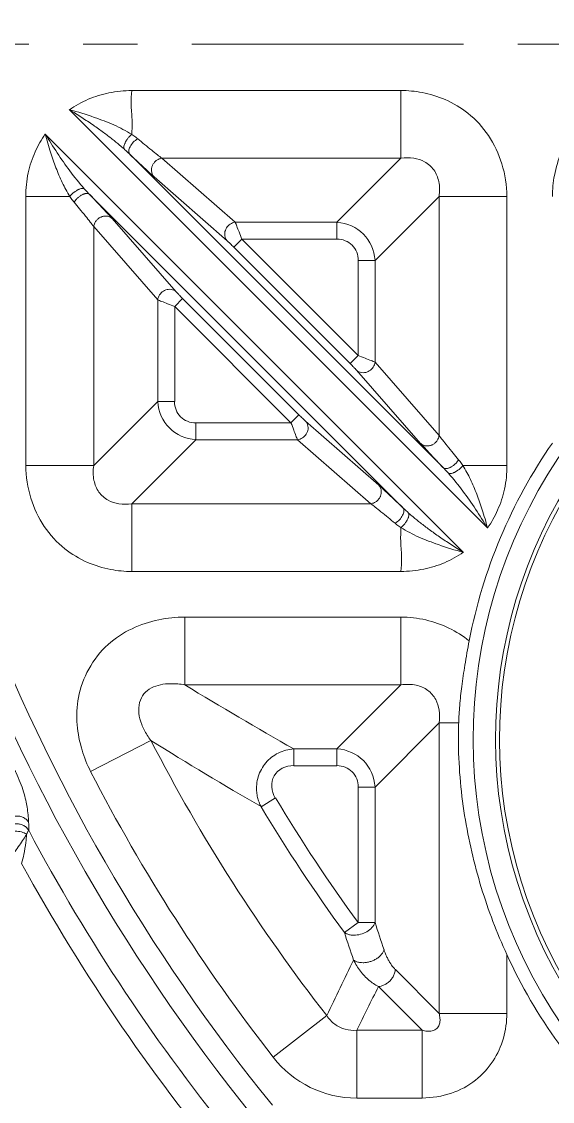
# Model space of a CAD drawing. Header units: millimetres. Extents: x 2432 to 4206, y 1282 to 1824.
# Drawn here: x 2733.18 to 2756.99, y 1514.05 to 1562.48 of the extents above; entities that cross this region are included whole.
import ezdxf

# ---------------------------------------------------------------- set-up
doc = ezdxf.new("R2010")
doc.units = ezdxf.units.MM
doc.linetypes.add('CENTER', pattern=[0.6, 0.375, -0.075, 0.075, -0.075])
doc.layers.add('core', color=7, linetype='Continuous', lineweight=20)

msp = doc.modelspace()

# ---------------------------------------------------------------- linework, layer by layer
at = {"layer": 'core', "color": 1, "linetype": 'CENTER', "ltscale": 32.512}
msp.add_line((2643.277, 1561.459), (2963.277, 1561.459), dxfattribs=at)
at = {"layer": 'core'}
for p, q in [((2750.193, 1559.387), (2738.121, 1559.387)), ((2750.193, 1559.387), (2750.193, 1556.346)), ((2754.072, 1539.771), (2735.316, 1558.528)), ((2734.242, 1557.429), (2752.999, 1538.672)), ((2752.085, 1542.473), (2738.03, 1556.528)), ((2739.473, 1556.346), (2742.758, 1553.474)), ((2739.473, 1556.346), (2750.193, 1556.346)), ((2747.32, 1553.474), (2750.193, 1556.346)), ((2742.403, 1552.643), (2739.118, 1555.516)), ((2736.23, 1554.727), (2750.284, 1540.672)), ((2733.37, 1554.636), (2733.37, 1542.564)), ((2733.37, 1554.636), (2735.339, 1554.636)), ((2751.904, 1554.636), (2749.031, 1551.763)), ((2751.904, 1554.636), (2751.904, 1543.915)), ((2754.945, 1554.636), (2751.904, 1554.636)), ((2754.945, 1542.564), (2754.945, 1554.636)), ((2736.411, 1542.564), (2736.411, 1553.285)), ((2739.284, 1550), (2736.411, 1553.285)), ((2737.241, 1553.64), (2740.114, 1550.355)), ((2747.32, 1553.474), (2742.758, 1553.474)), ((2747.32, 1552.713), (2747.32, 1553.474)), ((2743.053, 1552.713), (2742.698, 1552.358)), ((2743.053, 1552.713), (2748.271, 1547.495)), ((2743.053, 1552.713), (2747.32, 1552.713)), ((2742.698, 1552.358), (2747.916, 1547.14)), ((2748.271, 1551.763), (2748.271, 1547.495)), ((2748.281, 1551.763), (2749.031, 1551.763)), ((2749.031, 1547.2), (2749.031, 1551.763)), ((2739.284, 1550), (2739.284, 1545.437)), ((2740.044, 1549.704), (2740.399, 1550.06)), ((2745.617, 1544.842), (2740.399, 1550.06)), ((2740.044, 1545.437), (2740.044, 1549.704)), ((2745.262, 1544.487), (2740.044, 1549.704)), ((2748.271, 1547.495), (2747.916, 1547.14)), ((2749.031, 1547.2), (2751.904, 1543.915)), ((2751.074, 1543.56), (2748.201, 1546.845)), ((2736.411, 1542.564), (2739.284, 1545.437)), ((2740.034, 1545.437), (2739.284, 1545.437)), ((2740.994, 1544.487), (2740.994, 1543.726)), ((2745.262, 1544.487), (2740.994, 1544.487)), ((2745.262, 1544.487), (2745.617, 1544.842)), ((2745.912, 1544.557), (2749.197, 1541.684)), ((2740.994, 1543.726), (2738.121, 1540.853)), ((2740.994, 1543.726), (2745.557, 1543.726)), ((2748.842, 1540.853), (2745.557, 1543.726)), ((2733.37, 1542.564), (2736.411, 1542.564)), ((2754.945, 1542.564), (2752.976, 1542.564)), ((2738.121, 1537.813), (2738.121, 1540.853)), ((2748.842, 1540.853), (2738.121, 1540.853)), ((2738.121, 1537.813), (2750.193, 1537.813)), ((2740.497, 1532.729), (2740.497, 1535.77)), ((2750.193, 1535.77), (2740.497, 1535.77)), ((2750.193, 1532.729), (2750.193, 1535.77)), ((2740.498, 1532.729), (2750.193, 1532.729)), ((2747.32, 1529.856), (2750.193, 1532.729)), ((2751.904, 1531.019), (2749.031, 1528.146)), ((2751.904, 1531.019), (2751.904, 1517.996)), ((2751.904, 1531.019), (2752.783, 1531.019)), ((2736.275, 1528.841), (2738.977, 1530.235)), ((2745.385, 1529.11), (2745.385, 1529.856)), ((2747.32, 1529.856), (2745.385, 1529.856)), ((2747.32, 1529.096), (2747.32, 1529.856)), ((2745.385, 1529.096), (2747.32, 1529.096)), ((2748.271, 1528.146), (2748.271, 1522.069)), ((2748.281, 1528.146), (2749.031, 1528.146)), ((2749.031, 1522.069), (2749.031, 1528.146)), ((2744.57, 1527.657), (2743.918, 1527.265)), ((2748.271, 1522.069), (2747.656, 1521.621)), ((2754.945, 1517.996), (2754.945, 1520.632)), ((2749.942, 1519.958), (2751.904, 1517.996)), ((2751.144, 1517.236), (2749.182, 1519.198)), ((2746.865, 1517.896), (2744.465, 1516.027)), ((2754.945, 1517.996), (2751.904, 1517.996)), ((2748.215, 1517.236), (2748.215, 1514.195)), ((2751.144, 1517.236), (2748.215, 1517.236)), ((2751.144, 1517.236), (2751.144, 1514.195)), ((2748.215, 1514.195), (2751.144, 1514.195))]:
    msp.add_line(p, q, dxfattribs=at)
for points in [[(2738.038, 1556.52), (2738.66, 1555.931), (2739.11, 1555.521)], [(2737.236, 1553.648), (2736.825, 1554.098), (2736.237, 1554.719)], [(2751.079, 1543.552), (2751.489, 1543.102), (2752.077, 1542.48)], [(2750.277, 1540.68), (2749.655, 1541.268), (2749.205, 1541.679)]]:
    msp.add_lwpolyline(points, dxfattribs=at)
for centre, radius, start, end in [((2809.281, 1566.489), 84.503, 182.75328, 221.40986), ((2809.281, 1566.489), 83.513, 182.75328, 219.05351), ((2747.239, 1551.682), 1.793, 2.5932, 87.407), ((2776.116, 1530.309), 22.684, 65, 270), ((2776.116, 1530.309), 21.679, 65, 270), ((2776.116, 1530.309), 21.5, 65, 270), ((2741.075, 1545.518), 1.793, 182.5937, 267.407), ((2776.116, 1530.309), 23.279, 145.2589, 169.1192), ((2832.661, 1683.93), 177.076, 238.63583, 240.47035), ((2809.281, 1566.489), 79.102, 207.27922, 217.90225), ((2833.396, 1681.766), 178.54, 238.07307, 239.92312), ((2747.239, 1528.064), 1.793, 2.5932, 87.4071), ((2809.281, 1566.489), 82.142, 207.2792, 217.90539), ((2809.281, 1566.489), 75.468, 210.96749, 216.05745), ((2809.281, 1566.489), 76.229, 210.96751, 216.05744), ((2727.973, 1526.346), 5.525, 358.5527, 2.2759), ((2809.281, 1566.489), 85.826, 207.99191, 219.28428), ((2809.281, 1566.489), 86.815, 208.76351, 220.11081), ((2900.691, 1571.43), 159.49, 198.02867, 198.49211), ((2899.17, 1571.427), 159.49, 198.19691, 198.66458), ((3073.079, 1361.963), 361.567, 154.01361, 154.45184), ((2776.116, 1530.309), 23.279, 204.5647, 227.3183), ((2803.251, 1566.489), 100.659, 209.19379, 231.15706), ((2803.251, 1566.489), 102.331, 208.93165, 231.31336), ((2803.251, 1566.489), 102.106, 208.92854, 231.29263), ((2803.251, 1566.489), 101.607, 209.11833, 231.2463), ((2803.251, 1566.489), 101.159, 209.25993, 231.20428), ((2748.207, 1518.931), 4.736, 217.8686, 270.0456)]:
    msp.add_arc(centre, radius, start, end, dxfattribs=at)
for points, knots in [([(2735.324, 1558.523), (2735.589, 1558.707), (2736.158, 1559.024), (2737.11, 1559.316), (2737.778, 1559.382), (2738.121, 1559.387)], [0, 0, 0, 0, 0.325827, 0.65341, 1, 1, 1, 1]), ([(2738.121, 1559.387), (2738.098, 1559.184), (2738.073, 1558.747), (2738.146, 1558.092), (2738.133, 1557.64), (2738.121, 1557.419)], [0, 0, 0, 0, 0.312038, 0.663086, 1, 1, 1, 1]), ([(2750.193, 1559.387), (2750.51, 1559.387), (2751.191, 1559.318), (2752.23, 1559.009), (2753.282, 1558.378), (2754.188, 1557.393), (2754.791, 1556.094), (2754.945, 1555.129), (2754.945, 1554.636)], [0, 0, 0, 0, 0.1272, 0.273045, 0.432101, 0.614253, 0.801969, 1, 1, 1, 1]), ([(2756.987, 1554.636), (2756.987, 1554.953), (2757.057, 1555.633), (2757.366, 1556.672), (2757.997, 1557.725), (2758.982, 1558.631), (2760.281, 1559.234), (2761.246, 1559.387), (2761.739, 1559.387)], [0, 0, 0, 0, 0.1272, 0.273045, 0.432101, 0.614253, 0.801969, 1, 1, 1, 1]), ([(2737.775, 1556.765), (2737.709, 1556.824), (2737.534, 1556.976), (2737.228, 1557.225), (2736.836, 1557.523), (2736.38, 1557.845), (2735.869, 1558.183), (2735.509, 1558.409), (2735.324, 1558.523)], [0, 0, 0, 0, 0.087621, 0.229972, 0.392317, 0.576884, 0.784337, 1, 1, 1, 1]), ([(2735.324, 1558.523), (2735.703, 1558.434), (2736.37, 1558.211), (2737.314, 1557.865), (2737.861, 1557.576), (2738.121, 1557.419)], [0, 0, 0, 0, 0.387187, 0.698045, 1, 1, 1, 1]), ([(2733.37, 1554.636), (2733.368, 1554.989), (2733.426, 1555.68), (2733.752, 1556.623), (2734.06, 1557.188), (2734.237, 1557.437)], [0, 0, 0, 0, 0.355591, 0.692267, 1, 1, 1, 1]), ([(2735.339, 1554.636), (2735.217, 1554.837), (2734.988, 1555.256), (2734.71, 1555.922), (2734.461, 1556.652), (2734.306, 1557.16), (2734.237, 1557.437)], [0, 0, 0, 0, 0.233336, 0.472949, 0.716416, 1, 1, 1, 1]), ([(2735.992, 1554.982), (2735.762, 1555.238), (2735.343, 1555.764), (2734.764, 1556.585), (2734.416, 1557.145), (2734.242, 1557.429)], [0, 0, 0, 0, 0.342933, 0.668908, 1, 1, 1, 1]), ([(2738.121, 1557.419), (2738.081, 1557.387), (2738.028, 1557.338), (2737.967, 1557.269), (2737.929, 1557.22), (2737.9, 1557.18), (2737.88, 1557.149), (2737.866, 1557.126), (2737.852, 1557.103), (2737.835, 1557.072), (2737.816, 1557.032), (2737.795, 1556.983), (2737.774, 1556.919), (2737.761, 1556.846), (2737.766, 1556.788), (2737.775, 1556.765)], [0, 0, 0, 0, 0.196807, 0.279962, 0.359939, 0.43544, 0.471226, 0.505598, 0.539514, 0.573882, 0.643363, 0.712677, 0.780244, 0.9035, 1, 1, 1, 1]), ([(2738.385, 1557.221), (2738.313, 1557.18), (2738.181, 1557.073), (2738.043, 1556.881), (2737.972, 1556.691), (2737.998, 1556.564), (2738.03, 1556.528)], [0, 0, 0, 0, 0.293762, 0.588935, 0.828753, 1, 1, 1, 1]), ([(2738.121, 1557.419), (2738.153, 1557.397), (2738.214, 1557.354), (2738.302, 1557.288), (2738.358, 1557.243), (2738.385, 1557.221)], [0, 0, 0, 0, 0.347916, 0.681489, 1, 1, 1, 1]), ([(2738.385, 1557.221), (2738.489, 1557.136), (2738.699, 1556.963), (2738.995, 1556.721), (2739.254, 1556.515), (2739.407, 1556.396), (2739.473, 1556.346)], [0, 0, 0, 0, 0.288308, 0.585367, 0.821974, 1, 1, 1, 1]), ([(2738.03, 1556.528), (2737.994, 1556.563), (2737.91, 1556.643), (2737.824, 1556.721), (2737.775, 1556.765)], [0, 0, 0, 0, 0.436621, 1, 1, 1, 1]), ([(2738.03, 1556.528), (2738.182, 1556.382), (2738.455, 1556.123), (2738.817, 1555.786), (2739.028, 1555.595), (2739.118, 1555.516)], [0, 0, 0, 0, 0.425616, 0.758498, 1, 1, 1, 1]), ([(2739.005, 1555.871), (2739.006, 1555.883), (2739.011, 1555.914), (2739.023, 1555.962), (2739.043, 1556.017), (2739.069, 1556.069), (2739.114, 1556.14), (2739.19, 1556.225), (2739.314, 1556.308), (2739.416, 1556.34), (2739.473, 1556.346)], [0, 0, 0, 0, 0.04782, 0.131309, 0.210553, 0.290447, 0.376024, 0.562131, 0.76253, 1, 1, 1, 1]), ([(2751.904, 1554.636), (2751.935, 1554.856), (2751.936, 1555.276), (2751.71, 1555.845), (2751.285, 1556.217), (2750.753, 1556.381), (2750.384, 1556.374), (2750.193, 1556.346)], [0, 0, 0, 0, 0.231745, 0.429375, 0.620648, 0.799306, 1, 1, 1, 1]), ([(2739.118, 1555.516), (2739.081, 1555.554), (2739.028, 1555.638), (2739, 1555.765), (2739.001, 1555.841), (2739.005, 1555.871)], [0, 0, 0, 0, 0.41078, 0.758185, 1, 1, 1, 1]), ([(2735.339, 1554.636), (2735.358, 1554.66), (2735.406, 1554.715), (2735.488, 1554.792), (2735.569, 1554.852), (2735.632, 1554.892), (2735.677, 1554.918), (2735.721, 1554.94), (2735.78, 1554.965), (2735.853, 1554.987), (2735.93, 1554.996), (2735.976, 1554.988), (2735.992, 1554.982)], [0, 0, 0, 0, 0.119506, 0.282781, 0.437416, 0.50834, 0.573973, 0.637279, 0.70078, 0.823366, 0.931843, 1, 1, 1, 1]), ([(2735.536, 1554.372), (2735.564, 1554.421), (2735.627, 1554.506), (2735.733, 1554.609), (2735.823, 1554.674), (2735.892, 1554.712), (2735.94, 1554.734), (2735.986, 1554.751), (2736.048, 1554.767), (2736.124, 1554.774), (2736.192, 1554.756), (2736.223, 1554.733), (2736.23, 1554.727)], [0, 0, 0, 0, 0.198285, 0.367555, 0.519436, 0.586045, 0.645883, 0.702663, 0.759408, 0.868419, 0.967421, 1, 1, 1, 1]), ([(2735.992, 1554.982), (2736.012, 1554.96), (2736.09, 1554.874), (2736.169, 1554.789), (2736.23, 1554.727)], [0, 0, 0, 0, 0.253463, 1, 1, 1, 1]), ([(2737.241, 1553.64), (2737.16, 1553.733), (2736.967, 1553.945), (2736.63, 1554.307), (2736.374, 1554.577), (2736.23, 1554.727)], [0, 0, 0, 0, 0.249053, 0.579325, 1, 1, 1, 1]), ([(2735.536, 1554.372), (2735.514, 1554.399), (2735.469, 1554.455), (2735.404, 1554.543), (2735.36, 1554.604), (2735.339, 1554.636)], [0, 0, 0, 0, 0.316981, 0.65041, 1, 1, 1, 1]), ([(2736.411, 1553.285), (2736.36, 1553.352), (2736.239, 1553.507), (2736.027, 1553.774), (2735.786, 1554.069), (2735.616, 1554.276), (2735.536, 1554.372)], [0, 0, 0, 0, 0.181422, 0.423288, 0.731869, 1, 1, 1, 1]), ([(2736.411, 1553.285), (2736.418, 1553.341), (2736.449, 1553.443), (2736.533, 1553.567), (2736.617, 1553.644), (2736.688, 1553.688), (2736.741, 1553.714), (2736.795, 1553.734), (2736.844, 1553.746), (2736.875, 1553.751), (2736.886, 1553.752)], [0, 0, 0, 0, 0.237468, 0.437867, 0.623975, 0.709552, 0.789446, 0.86869, 0.95218, 1, 1, 1, 1]), ([(2736.886, 1553.752), (2736.917, 1553.756), (2736.992, 1553.758), (2737.119, 1553.73), (2737.203, 1553.676), (2737.241, 1553.64)], [0, 0, 0, 0, 0.241815, 0.589219, 1, 1, 1, 1]), ([(2742.758, 1553.474), (2742.68, 1553.464), (2742.526, 1553.405), (2742.356, 1553.232), (2742.299, 1553.077), (2742.29, 1552.998)], [0, 0, 0, 0, 0.329593, 0.667345, 1, 1, 1, 1]), ([(2742.758, 1553.474), (2742.786, 1553.419), (2742.84, 1553.273), (2742.939, 1553.02), (2743.01, 1552.822), (2743.053, 1552.713)], [0, 0, 0, 0, 0.226075, 0.571412, 1, 1, 1, 1]), ([(2742.29, 1552.998), (2742.285, 1552.955), (2742.286, 1552.867), (2742.325, 1552.743), (2742.374, 1552.673), (2742.403, 1552.643)], [0, 0, 0, 0, 0.343778, 0.675995, 1, 1, 1, 1]), ([(2742.403, 1552.643), (2742.414, 1552.633), (2742.441, 1552.609), (2742.488, 1552.564), (2742.547, 1552.507), (2742.619, 1552.437), (2742.67, 1552.386), (2742.698, 1552.358)], [0, 0, 0, 0, 0.109904, 0.267515, 0.471188, 0.717507, 1, 1, 1, 1]), ([(2739.284, 1550), (2739.293, 1550.077), (2739.352, 1550.233), (2739.527, 1550.403), (2739.682, 1550.459), (2739.758, 1550.468)], [0, 0, 0, 0, 0.329742, 0.675075, 1, 1, 1, 1]), ([(2739.758, 1550.468), (2739.801, 1550.473), (2739.889, 1550.472), (2740.013, 1550.433), (2740.084, 1550.384), (2740.114, 1550.355)], [0, 0, 0, 0, 0.337179, 0.674328, 1, 1, 1, 1]), ([(2740.399, 1550.06), (2740.358, 1550.101), (2740.284, 1550.176), (2740.189, 1550.274), (2740.135, 1550.331), (2740.114, 1550.355)], [0, 0, 0, 0, 0.428927, 0.767307, 1, 1, 1, 1]), ([(2740.044, 1549.704), (2739.94, 1549.746), (2739.742, 1549.816), (2739.489, 1549.915), (2739.339, 1549.971), (2739.284, 1550)], [0, 0, 0, 0, 0.41282, 0.772744, 1, 1, 1, 1]), ([(2748.271, 1547.495), (2748.375, 1547.454), (2748.573, 1547.383), (2748.826, 1547.285), (2748.976, 1547.229), (2749.031, 1547.2)], [0, 0, 0, 0, 0.41282, 0.772744, 1, 1, 1, 1]), ([(2747.916, 1547.14), (2747.957, 1547.099), (2748.031, 1547.024), (2748.126, 1546.926), (2748.18, 1546.869), (2748.201, 1546.845)], [0, 0, 0, 0, 0.428927, 0.767307, 1, 1, 1, 1]), ([(2749.031, 1547.2), (2749.022, 1547.123), (2748.963, 1546.967), (2748.788, 1546.797), (2748.633, 1546.741), (2748.557, 1546.732)], [0, 0, 0, 0, 0.329824, 0.675242, 1, 1, 1, 1]), ([(2748.557, 1546.732), (2748.514, 1546.727), (2748.426, 1546.728), (2748.302, 1546.767), (2748.231, 1546.816), (2748.201, 1546.845)], [0, 0, 0, 0, 0.337224, 0.674216, 1, 1, 1, 1]), ([(2745.557, 1543.726), (2745.528, 1543.781), (2745.474, 1543.927), (2745.375, 1544.18), (2745.304, 1544.378), (2745.262, 1544.487)], [0, 0, 0, 0, 0.226075, 0.571412, 1, 1, 1, 1]), ([(2745.912, 1544.557), (2745.901, 1544.567), (2745.874, 1544.591), (2745.827, 1544.636), (2745.767, 1544.693), (2745.696, 1544.763), (2745.644, 1544.814), (2745.617, 1544.842)], [0, 0, 0, 0, 0.109904, 0.267515, 0.471188, 0.717507, 1, 1, 1, 1]), ([(2746.025, 1544.202), (2746.03, 1544.245), (2746.028, 1544.333), (2745.99, 1544.457), (2745.941, 1544.527), (2745.912, 1544.557)], [0, 0, 0, 0, 0.343778, 0.675995, 1, 1, 1, 1]), ([(2745.557, 1543.726), (2745.634, 1543.736), (2745.788, 1543.795), (2745.958, 1543.968), (2746.015, 1544.123), (2746.025, 1544.202)], [0, 0, 0, 0, 0.329593, 0.667345, 1, 1, 1, 1]), ([(2751.074, 1543.56), (2751.155, 1543.467), (2751.347, 1543.255), (2751.685, 1542.893), (2751.941, 1542.623), (2752.085, 1542.473)], [0, 0, 0, 0, 0.249053, 0.579325, 1, 1, 1, 1]), ([(2751.429, 1543.448), (2751.398, 1543.444), (2751.322, 1543.442), (2751.196, 1543.47), (2751.111, 1543.524), (2751.074, 1543.56)], [0, 0, 0, 0, 0.241815, 0.589219, 1, 1, 1, 1]), ([(2751.904, 1543.915), (2751.897, 1543.859), (2751.866, 1543.757), (2751.782, 1543.632), (2751.698, 1543.556), (2751.627, 1543.512), (2751.574, 1543.486), (2751.52, 1543.466), (2751.471, 1543.454), (2751.44, 1543.449), (2751.429, 1543.448)], [0, 0, 0, 0, 0.237468, 0.437867, 0.623975, 0.709552, 0.789446, 0.86869, 0.95218, 1, 1, 1, 1]), ([(2751.904, 1543.915), (2751.955, 1543.848), (2752.076, 1543.692), (2752.288, 1543.426), (2752.528, 1543.131), (2752.699, 1542.924), (2752.779, 1542.828)], [0, 0, 0, 0, 0.181422, 0.423288, 0.731869, 1, 1, 1, 1]), ([(2738.121, 1537.813), (2737.805, 1537.813), (2737.124, 1537.882), (2736.085, 1538.191), (2735.033, 1538.822), (2734.127, 1539.807), (2733.523, 1541.106), (2733.37, 1542.071), (2733.37, 1542.564)], [0, 0, 0, 0, 0.1272, 0.273045, 0.432101, 0.614253, 0.801969, 1, 1, 1, 1]), ([(2736.411, 1542.564), (2736.379, 1542.344), (2736.379, 1541.924), (2736.605, 1541.355), (2737.029, 1540.983), (2737.562, 1540.819), (2737.931, 1540.826), (2738.121, 1540.853)], [0, 0, 0, 0, 0.231739, 0.42937, 0.620645, 0.799304, 1, 1, 1, 1]), ([(2752.779, 1542.828), (2752.751, 1542.779), (2752.688, 1542.694), (2752.582, 1542.591), (2752.491, 1542.526), (2752.422, 1542.487), (2752.375, 1542.466), (2752.328, 1542.449), (2752.267, 1542.433), (2752.191, 1542.426), (2752.122, 1542.444), (2752.092, 1542.467), (2752.085, 1542.473)], [0, 0, 0, 0, 0.198285, 0.367555, 0.519436, 0.586045, 0.645883, 0.702663, 0.759408, 0.868419, 0.967421, 1, 1, 1, 1]), ([(2752.976, 1542.564), (2752.957, 1542.54), (2752.909, 1542.485), (2752.826, 1542.408), (2752.746, 1542.348), (2752.683, 1542.308), (2752.638, 1542.282), (2752.593, 1542.26), (2752.534, 1542.235), (2752.462, 1542.213), (2752.384, 1542.204), (2752.339, 1542.212), (2752.322, 1542.218)], [0, 0, 0, 0, 0.119506, 0.282781, 0.437416, 0.50834, 0.573973, 0.637279, 0.70078, 0.823366, 0.931843, 1, 1, 1, 1]), ([(2752.779, 1542.828), (2752.801, 1542.801), (2752.845, 1542.745), (2752.911, 1542.657), (2752.954, 1542.595), (2752.976, 1542.564)], [0, 0, 0, 0, 0.316981, 0.65041, 1, 1, 1, 1]), ([(2752.976, 1542.564), (2753.098, 1542.363), (2753.326, 1541.944), (2753.604, 1541.278), (2753.854, 1540.548), (2754.009, 1540.04), (2754.078, 1539.763)], [0, 0, 0, 0, 0.233336, 0.472949, 0.716416, 1, 1, 1, 1]), ([(2754.945, 1542.564), (2754.946, 1542.211), (2754.888, 1541.52), (2754.562, 1540.577), (2754.255, 1540.012), (2754.078, 1539.763)], [0, 0, 0, 0, 0.355591, 0.692267, 1, 1, 1, 1]), ([(2752.322, 1542.218), (2752.303, 1542.24), (2752.225, 1542.326), (2752.146, 1542.411), (2752.085, 1542.473)], [0, 0, 0, 0, 0.253463, 1, 1, 1, 1]), ([(2752.322, 1542.218), (2752.552, 1541.962), (2752.972, 1541.436), (2753.551, 1540.615), (2753.899, 1540.055), (2754.072, 1539.771)], [0, 0, 0, 0, 0.342933, 0.668908, 1, 1, 1, 1]), ([(2749.197, 1541.684), (2749.234, 1541.646), (2749.287, 1541.562), (2749.315, 1541.435), (2749.313, 1541.359), (2749.31, 1541.329)], [0, 0, 0, 0, 0.41078, 0.758185, 1, 1, 1, 1]), ([(2750.284, 1540.672), (2750.132, 1540.818), (2749.86, 1541.077), (2749.498, 1541.414), (2749.287, 1541.605), (2749.197, 1541.684)], [0, 0, 0, 0, 0.425616, 0.758498, 1, 1, 1, 1]), ([(2749.31, 1541.329), (2749.308, 1541.317), (2749.304, 1541.286), (2749.291, 1541.238), (2749.271, 1541.183), (2749.246, 1541.131), (2749.201, 1541.06), (2749.125, 1540.975), (2749, 1540.892), (2748.898, 1540.86), (2748.842, 1540.853)], [0, 0, 0, 0, 0.04782, 0.131309, 0.210553, 0.290447, 0.376024, 0.562131, 0.76253, 1, 1, 1, 1]), ([(2749.929, 1539.979), (2749.826, 1540.064), (2749.616, 1540.237), (2749.319, 1540.479), (2749.06, 1540.685), (2748.908, 1540.803), (2748.842, 1540.853)], [0, 0, 0, 0, 0.288308, 0.585367, 0.821974, 1, 1, 1, 1]), ([(2749.929, 1539.979), (2750.002, 1540.02), (2750.133, 1540.127), (2750.272, 1540.318), (2750.343, 1540.509), (2750.317, 1540.636), (2750.285, 1540.672)], [0, 0, 0, 0, 0.293762, 0.588935, 0.828753, 1, 1, 1, 1]), ([(2750.285, 1540.672), (2750.321, 1540.637), (2750.405, 1540.557), (2750.491, 1540.479), (2750.54, 1540.435)], [0, 0, 0, 0, 0.436621, 1, 1, 1, 1]), ([(2750.193, 1539.781), (2750.233, 1539.812), (2750.286, 1539.862), (2750.348, 1539.931), (2750.386, 1539.98), (2750.414, 1540.02), (2750.435, 1540.051), (2750.449, 1540.074), (2750.462, 1540.097), (2750.479, 1540.128), (2750.499, 1540.168), (2750.519, 1540.217), (2750.54, 1540.281), (2750.554, 1540.354), (2750.548, 1540.412), (2750.54, 1540.435)], [0, 0, 0, 0, 0.196807, 0.279962, 0.359939, 0.43544, 0.471226, 0.505598, 0.539514, 0.573882, 0.643363, 0.712677, 0.780244, 0.9035, 1, 1, 1, 1]), ([(2750.54, 1540.435), (2750.605, 1540.376), (2750.78, 1540.224), (2751.087, 1539.975), (2751.479, 1539.677), (2751.935, 1539.355), (2752.445, 1539.017), (2752.806, 1538.791), (2752.991, 1538.676)], [0, 0, 0, 0, 0.087621, 0.229972, 0.392317, 0.576884, 0.784337, 1, 1, 1, 1]), ([(2750.193, 1539.781), (2750.162, 1539.803), (2750.101, 1539.846), (2750.012, 1539.912), (2749.956, 1539.956), (2749.929, 1539.979)], [0, 0, 0, 0, 0.347916, 0.681489, 1, 1, 1, 1]), ([(2750.193, 1537.813), (2750.217, 1538.016), (2750.241, 1538.453), (2750.169, 1539.107), (2750.182, 1539.56), (2750.193, 1539.781)], [0, 0, 0, 0, 0.312038, 0.663086, 1, 1, 1, 1]), ([(2752.991, 1538.677), (2752.612, 1538.766), (2751.945, 1538.989), (2751, 1539.335), (2750.453, 1539.624), (2750.193, 1539.781)], [0, 0, 0, 0, 0.387187, 0.698045, 1, 1, 1, 1]), ([(2752.991, 1538.677), (2752.726, 1538.493), (2752.156, 1538.176), (2751.205, 1537.884), (2750.536, 1537.818), (2750.193, 1537.813)], [0, 0, 0, 0, 0.325827, 0.65341, 1, 1, 1, 1]), ([(2736.275, 1528.841), (2736.116, 1529.148), (2735.849, 1529.831), (2735.618, 1530.956), (2735.674, 1532.217), (2736.136, 1533.488), (2736.978, 1534.572), (2738.104, 1535.295), (2739.292, 1535.678), (2740.106, 1535.77), (2740.497, 1535.77)], [0, 0, 0, 0, 0.104806, 0.220925, 0.345917, 0.482098, 0.624442, 0.753819, 0.881303, 1, 1, 1, 1]), ([(2750.193, 1535.77), (2750.567, 1535.765), (2751.311, 1535.681), (2752.357, 1535.317), (2752.978, 1534.927), (2753.256, 1534.703)], [0, 0, 0, 0, 0.340186, 0.674812, 1, 1, 1, 1]), ([(2752.783, 1531.018), (2752.791, 1531.28), (2752.825, 1531.829), (2752.922, 1532.694), (2753.065, 1533.661), (2753.187, 1534.341), (2753.256, 1534.703)], [0, 0, 0, 0, 0.211402, 0.442893, 0.702275, 1, 1, 1, 1]), ([(2738.568, 1530.946), (2738.502, 1531.112), (2738.413, 1531.441), (2738.439, 1531.93), (2738.638, 1532.344), (2738.99, 1532.611), (2739.414, 1532.75), (2739.924, 1532.801), (2740.291, 1532.764), (2740.497, 1532.729)], [0, 0, 0, 0, 0.157661, 0.297351, 0.424597, 0.549734, 0.676552, 0.81532, 1, 1, 1, 1]), ([(2750.193, 1532.729), (2750.421, 1532.762), (2750.849, 1532.763), (2751.417, 1532.52), (2751.776, 1532.1), (2751.94, 1531.574), (2751.932, 1531.21), (2751.904, 1531.019)], [0, 0, 0, 0, 0.240375, 0.435486, 0.625889, 0.797725, 1, 1, 1, 1]), ([(2738.977, 1530.234), (2738.919, 1530.31), (2738.812, 1530.464), (2738.675, 1530.701), (2738.6, 1530.864), (2738.568, 1530.946)], [0, 0, 0, 0, 0.347465, 0.680358, 1, 1, 1, 1]), ([(2752.772, 1530.309), (2752.772, 1530.389), (2752.772, 1530.547), (2752.776, 1530.783), (2752.78, 1530.94), (2752.783, 1531.019)], [0, 0, 0, 0, 0.336249, 0.669563, 1, 1, 1, 1]), ([(2733.493, 1526.566), (2733.489, 1526.679), (2733.474, 1526.904), (2733.428, 1527.233), (2733.363, 1527.576), (2733.264, 1527.949), (2733.123, 1528.362), (2732.932, 1528.79), (2732.709, 1529.2), (2732.468, 1529.57), (2732.219, 1529.884), (2731.979, 1530.147), (2731.745, 1530.38), (2731.499, 1530.594), (2731.322, 1530.73), (2731.227, 1530.801)], [0, 0, 0, 0, 0.068518, 0.135826, 0.200411, 0.27942, 0.368481, 0.463406, 0.562073, 0.649888, 0.729658, 0.803274, 0.865157, 0.928572, 1, 1, 1, 1]), ([(2754.945, 1520.632), (2754.498, 1521.608), (2753.716, 1523.648), (2752.966, 1526.9), (2752.772, 1529.158), (2752.772, 1530.309)], [0, 0, 0, 0, 0.322479, 0.654254, 1, 1, 1, 1]), ([(2745.385, 1529.856), (2745.147, 1529.841), (2744.673, 1529.715), (2744.096, 1529.264), (2743.746, 1528.625), (2743.701, 1528.138), (2743.726, 1527.904)], [0, 0, 0, 0, 0.251936, 0.501, 0.751713, 1, 1, 1, 1]), ([(2743.726, 1527.904), (2743.734, 1527.83), (2743.759, 1527.683), (2743.824, 1527.469), (2743.885, 1527.332), (2743.919, 1527.266)], [0, 0, 0, 0, 0.333076, 0.665161, 1, 1, 1, 1]), ([(2732.365, 1526.289), (2732.365, 1526.345), (2732.386, 1526.464), (2732.475, 1526.623), (2732.609, 1526.745), (2732.739, 1526.808), (2732.841, 1526.835), (2732.914, 1526.845), (2732.988, 1526.848), (2733.094, 1526.839), (2733.233, 1526.8), (2733.384, 1526.707), (2733.463, 1526.615), (2733.493, 1526.566)], [0, 0, 0, 0, 0.11059, 0.232506, 0.351077, 0.460911, 0.511419, 0.558569, 0.605761, 0.656401, 0.766804, 0.88627, 1, 1, 1, 1]), ([(2732.363, 1525.856), (2732.37, 1525.914), (2732.444, 1526.037), (2732.646, 1526.14), (2732.9, 1526.179), (2733.165, 1526.146), (2733.329, 1526.077), (2733.397, 1526.03)], [0, 0, 0, 0, 0.147027, 0.332497, 0.558921, 0.789829, 1, 1, 1, 1]), ([(2732.37, 1525.971), (2732.373, 1526.012), (2732.393, 1526.111), (2732.464, 1526.251), (2732.563, 1526.352), (2732.653, 1526.413), (2732.722, 1526.447), (2732.78, 1526.467), (2732.826, 1526.479), (2732.859, 1526.486), (2732.893, 1526.491), (2732.94, 1526.495), (2733.003, 1526.496), (2733.08, 1526.487), (2733.187, 1526.462), (2733.319, 1526.401), (2733.429, 1526.304), (2733.481, 1526.232), (2733.496, 1526.207)], [0, 0, 0, 0, 0.08363, 0.198219, 0.309705, 0.363103, 0.414264, 0.462873, 0.486161, 0.508742, 0.531352, 0.554734, 0.603737, 0.655586, 0.709963, 0.824087, 0.941452, 1, 1, 1, 1]), ([(2733.398, 1526.03), (2733.414, 1526.059), (2733.439, 1526.106), (2733.47, 1526.166), (2733.488, 1526.196), (2733.496, 1526.207)], [0, 0, 0, 0, 0.486473, 0.799404, 1, 1, 1, 1]), ([(2732.884, 1525.254), (2732.95, 1525.347), (2733.078, 1525.533), (2733.256, 1525.788), (2733.356, 1525.957), (2733.398, 1526.03)], [0, 0, 0, 0, 0.368384, 0.727538, 1, 1, 1, 1]), ([(2733.398, 1526.03), (2733.395, 1525.906), (2733.367, 1525.602), (2733.293, 1525.163), (2733.215, 1524.851), (2733.178, 1524.715)], [0, 0, 0, 0, 0.279614, 0.682645, 1, 1, 1, 1]), ([(2748.085, 1521.5), (2748.185, 1521.5), (2748.387, 1521.529), (2748.666, 1521.645), (2748.897, 1521.822), (2749.003, 1521.984), (2749.031, 1522.069)], [0, 0, 0, 0, 0.257877, 0.518473, 0.769404, 1, 1, 1, 1]), ([(2748.271, 1522.069), (2748.378, 1522.069), (2748.575, 1522.069), (2748.828, 1522.069), (2748.974, 1522.069), (2749.031, 1522.069)], [0, 0, 0, 0, 0.424145, 0.777138, 1, 1, 1, 1]), ([(2747.656, 1521.621), (2747.693, 1521.594), (2747.78, 1521.548), (2747.926, 1521.509), (2748.031, 1521.5), (2748.085, 1521.5)], [0, 0, 0, 0, 0.305869, 0.639997, 1, 1, 1, 1]), ([(2749.435, 1520.843), (2749.433, 1520.836), (2749.414, 1520.783), (2749.363, 1520.686), (2749.262, 1520.567), (2749.136, 1520.465), (2749.018, 1520.397), (2748.921, 1520.353), (2748.848, 1520.326), (2748.773, 1520.304), (2748.669, 1520.28), (2748.575, 1520.269), (2748.506, 1520.267), (2748.492, 1520.267)], [0, 0, 0, 0, 0.020882, 0.143773, 0.277695, 0.417738, 0.557488, 0.625353, 0.690991, 0.756628, 0.82449, 0.964232, 1, 1, 1, 1]), ([(2749.435, 1520.843), (2749.444, 1520.818), (2749.477, 1520.723), (2749.538, 1520.573), (2749.62, 1520.406), (2749.698, 1520.272), (2749.77, 1520.163), (2749.836, 1520.075), (2749.893, 1520.009), (2749.928, 1519.972), (2749.942, 1519.958)], [0, 0, 0, 0, 0.077376, 0.293895, 0.472112, 0.620624, 0.745626, 0.851915, 0.943379, 1, 1, 1, 1]), ([(2748.068, 1520.386), (2748.154, 1520.208), (2748.358, 1519.882), (2748.736, 1519.477), (2749.03, 1519.276), (2749.182, 1519.198)], [0, 0, 0, 0, 0.359941, 0.690453, 1, 1, 1, 1]), ([(2748.492, 1520.267), (2748.452, 1520.267), (2748.358, 1520.273), (2748.212, 1520.305), (2748.114, 1520.353), (2748.068, 1520.386)], [0, 0, 0, 0, 0.27332, 0.62403, 1, 1, 1, 1]), ([(2749.182, 1519.198), (2749.222, 1519.202), (2749.288, 1519.214), (2749.375, 1519.242), (2749.446, 1519.272), (2749.514, 1519.308), (2749.605, 1519.366), (2749.712, 1519.459), (2749.82, 1519.596), (2749.9, 1519.755), (2749.932, 1519.88), (2749.941, 1519.948), (2749.942, 1519.958)], [0, 0, 0, 0, 0.105157, 0.172479, 0.237778, 0.303502, 0.37215, 0.516798, 0.668375, 0.822209, 0.973313, 1, 1, 1, 1]), ([(2746.865, 1517.896), (2746.963, 1517.746), (2747.205, 1517.481), (2747.688, 1517.247), (2748.041, 1517.221), (2748.215, 1517.236)], [0, 0, 0, 0, 0.340989, 0.667162, 1, 1, 1, 1]), ([(2754.945, 1517.996), (2754.944, 1517.62), (2754.843, 1516.868), (2754.363, 1515.817), (2753.566, 1514.933), (2752.447, 1514.333), (2751.589, 1514.209), (2751.144, 1514.195)], [0, 0, 0, 0, 0.188707, 0.375269, 0.572227, 0.776146, 1, 1, 1, 1]), ([(2751.904, 1517.996), (2751.924, 1517.923), (2751.951, 1517.783), (2751.945, 1517.574), (2751.876, 1517.384), (2751.728, 1517.248), (2751.544, 1517.192), (2751.346, 1517.19), (2751.214, 1517.216), (2751.144, 1517.236)], [0, 0, 0, 0, 0.162327, 0.300976, 0.444094, 0.579864, 0.715301, 0.84391, 1, 1, 1, 1])]:
    msp.add_open_spline(points, degree=3, knots=knots, dxfattribs=at)
for points in [[(2748.281, 1551.763), (2748.281, 1552.019), (2748.082, 1552.525), (2747.576, 1552.723), (2747.32, 1552.723)], [(2740.034, 1545.437), (2740.034, 1545.181), (2740.232, 1544.675), (2740.739, 1544.477), (2740.994, 1544.477)], [(2745.385, 1529.11), (2745.027, 1529.11), (2744.309, 1528.755), (2744.374, 1527.957), (2744.558, 1527.649)], [(2748.281, 1528.146), (2748.281, 1528.401), (2748.082, 1528.907), (2747.576, 1529.106), (2747.32, 1529.106)], [(2749.182, 1519.198), (2749.02, 1518.871), (2748.699, 1518.216), (2748.375, 1517.563), (2748.215, 1517.236)]]:
    msp.add_open_spline(points, degree=3, dxfattribs=at)

doc.saveas('drawing.dxf')
